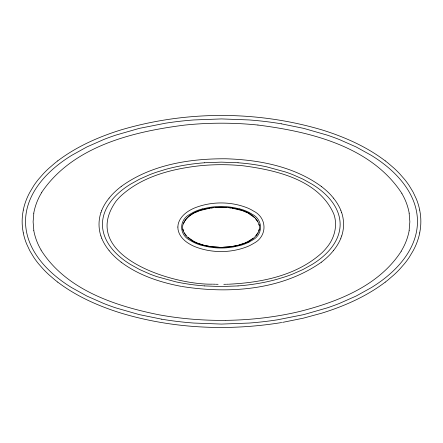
<?xml version="1.0" encoding="UTF-8"?>
<svg xmlns="http://www.w3.org/2000/svg" width="443" height="443" viewBox="0 0 443 443"><rect width="100%" height="100%" fill="white"/><g stroke="black" fill="none" stroke-linecap="round" stroke-linejoin="round"><path stroke-width="0.66" d="M33.823 213.199L33.109 221.782L33.823 230.36M409.138 230.36L409.853 221.782L409.138 213.199M23.302 210.065L22.665 213.847A57.402 57.402 0 0 0 22.659 229.153L23.302 232.935M419.698 232.935L420.335 229.153A57.402 57.402 0 0 0 420.341 213.847L419.698 210.065M258.706 230.953L259.194 229.109M100.932 212.74L101.729 210.525M341.653 235.936L340.855 238.157M183.441 223.66C185.263 218.825 189.598 215.508 194.012 213.144M41.697 192.351C72.879 146.179 132.933 131.604 185.013 125.053A354.638 354.638 0 0 1 221.478 123.193A354.638 354.638 0 0 1 257.942 125.048M401.264 251.209C378.953 285.824 337.771 301.855 299.468 311.529C275.302 317.254 250.483 320.051 225.659 320.35M257.87 232.819L255.866 235.593M109.061 198.126L111.957 194.782A74.014 74.014 0 0 1 121.166 186.52M333.524 250.555L330.628 253.9A74.014 74.014 0 0 1 321.419 262.162M57.762 160.859C75.116 147.685 95.134 138.449 115.723 131.599A272.583 272.583 0 0 1 121.21 129.849C186.16 110.65 256.84 110.65 321.79 129.849A272.766 272.766 0 0 1 327.277 131.599C347.866 138.449 367.884 147.685 385.238 160.859M121.155 186.503C151.124 164.658 189.731 158.528 226.013 158.782C259.26 159.818 294.086 166.468 321.43 186.503M321.43 262.178C281.421 290.359 228.654 293.958 181.674 286.444M385.238 282.141C367.884 295.315 347.866 304.551 327.277 311.401A272.583 272.583 0 0 1 321.79 313.151L303.283 318.179L282.606 322.382M253.108 238.268L248.135 241.474M248.994 241.175C254.659 238.245 260.689 232.342 259.399 225.371C254.498 210.259 234.746 207.623 221.074 207.147C207.407 207.623 187.655 210.259 182.749 225.371C181.497 232.06 187.062 237.836 192.478 240.793M248.866 242.16L251.53 240.66A32.516 32.516 0 0 0 252.106 240.294C263.303 234.823 263.292 219.667 252.095 214.202A32.533 32.533 0 0 0 251.519 213.836L248.855 212.335M194.599 212.867L199.494 210.785M245.195 242.858L247.548 241.751M244.564 243.102L238.655 245.101M200.131 210.541L209.949 208.155M202.512 208.83L199.61 209.711A46.77 46.77 0 0 0 193.286 212.33L190.628 213.842A32.516 32.516 0 0 0 190.053 214.207C178.856 219.678 178.861 234.834 190.058 240.3A32.533 32.533 0 0 0 190.634 240.665L193.298 242.166A46.792 46.792 0 0 0 199.621 244.78L202.523 245.677M239.646 245.671L242.548 244.785A46.77 46.77 0 0 0 248.872 242.171M238.074 245.239L232.198 246.458M233.461 246.38L221.074 247.449L208.686 246.38M281.659 322.537C228.394 331.181 172.991 328.712 121.21 313.151A272.766 272.766 0 0 1 115.723 311.401C95.134 304.551 75.116 295.315 57.762 282.141M211.139 207.972L213.515 207.684M228.632 246.934L231.606 246.563M204.544 162.758L221.29 162.132L238.029 162.753M215.287 207.523L226.866 207.523M228.04 247.006L223.139 247.288M238.041 285.923L221.29 286.543L204.555 285.923M229.275 284.173C262.129 282.568 297.131 275.413 322.122 252.648A56.444 56.444 0 0 0 326.458 247.903C334.332 238.771 338.02 225.542 333.773 213.969C318.91 179.969 276.692 170.25 243.401 165.826A215.459 215.459 0 0 0 199.156 165.837C171.098 169.038 141.633 176.652 120.441 196.365A56.444 56.444 0 0 0 116.099 201.111C77.459 255.589 172.831 285.198 212.634 284.151M228.627 284.201L226.373 284.262M225.731 284.279L223.815 284.306M225.398 320.355C203.049 320.588 180.666 318.788 158.683 314.735C114.815 305.853 66.223 289.827 41.022 250.057M218.106 284.301L216.184 284.262M219.014 247.288L214.107 247.006M215.542 284.245L213.282 284.173M257.942 125.053C310.338 131.682 371.234 146.384 401.934 193.502M228.632 207.684L231.013 207.972M210.541 246.563L213.515 246.934M281.222 123.802L303.682 128.376L327.183 135.115A250.018 250.018 0 0 1 339.2 139.479L356.161 146.971L371.422 155.432A159.89 159.89 0 0 1 374.257 157.237C396.308 171.391 417.384 193.724 417.483 221.5C417.384 249.259 396.33 271.587 374.291 285.741A159.801 159.801 0 0 1 371.461 287.546L356.211 296.002L339.26 303.494A249.891 249.891 0 0 1 327.239 307.868L303.732 314.613L277.495 319.802A356.189 356.189 0 0 1 249.116 323.052L221.5 324.077L193.896 323.058A354.389 354.389 0 0 1 161.778 319.209M161.778 319.198L139.318 314.624L115.817 307.885A250.018 250.018 0 0 1 103.8 303.521L86.839 296.029L71.578 287.568A159.89 159.89 0 0 1 68.743 285.763C46.692 271.609 25.616 249.276 25.517 221.5C25.616 193.741 46.67 171.413 68.709 157.259A159.801 159.801 0 0 1 71.539 155.454L86.789 146.998L103.74 139.506A249.891 249.891 0 0 1 115.761 135.132L139.268 128.387L165.505 123.198A356.189 356.189 0 0 1 193.884 119.948L221.5 118.923L249.104 119.942A354.389 354.389 0 0 1 281.222 123.791M232.198 208.155L242.016 210.541M209.949 246.458L204.079 245.239M181.093 286.339C159.868 282.296 138.593 275.297 121.155 262.178M239.635 208.825L242.537 209.711A46.792 46.792 0 0 1 248.861 212.324M203.498 245.101L197.589 243.102M242.653 210.785L247.548 212.867M194.599 241.751L196.952 242.858M248.135 213.144L254.581 217.668M194.012 241.474L188.059 237.387M255.467 218.565L257.87 221.793M186.281 235.593L184.277 232.819M333.524 198.126L330.628 194.782A74.009 74.009 0 0 0 321.419 186.52M109.061 250.555L111.957 253.9A74.014 74.014 0 0 0 121.166 262.162M340.855 210.525L341.653 212.74M101.729 238.157L100.932 235.936M258.867 224.274L259.194 225.509M182.959 229.109L183.441 230.953M202.551 208.969A70.177 70.177 0 0 1 239.597 208.963M239.608 245.533A70.177 70.177 0 0 1 202.562 245.538M249.055 241.285A51.776 51.776 0 0 1 233.444 246.258M208.708 246.247A51.338 51.338 0 0 1 192.406 240.926M333.485 198.159A48.652 48.652 0 0 1 340.911 210.497M341.719 212.723A37.456 37.456 0 0 1 341.719 235.958M340.911 238.184A48.652 48.652 0 0 1 333.485 250.522M109.1 250.522A48.652 48.652 0 0 1 101.674 238.184M100.866 235.958A37.456 37.456 0 0 1 100.866 212.723M101.674 210.497A48.652 48.652 0 0 1 109.1 198.159M238.029 162.775A209.943 209.943 0 0 1 266.614 166.812L285.381 171.956A151.611 151.611 0 0 1 292.668 174.603L302.951 179.144L312.204 184.277A96.962 96.962 0 0 1 313.926 185.368C327.299 193.951 340.074 207.496 340.141 224.341C340.08 241.175 327.311 254.714 313.949 263.297A96.906 96.906 0 0 1 312.232 264.388L302.984 269.521L292.701 274.062A151.539 151.539 0 0 1 285.414 276.714L276.742 279.361A179.614 179.614 0 0 1 271.16 280.807L266.636 281.842A209.927 209.927 0 0 1 238.041 285.901M204.555 285.901A209.943 209.943 0 0 1 175.971 281.87L157.204 276.725A151.611 151.611 0 0 1 149.917 274.079L139.628 269.532L130.375 264.405A96.962 96.962 0 0 1 128.658 263.308C115.285 254.731 102.505 241.186 102.444 224.341C102.505 207.507 115.274 193.968 128.636 185.384A96.906 96.906 0 0 1 130.353 184.288L139.6 179.16L149.878 174.614A151.539 151.539 0 0 1 157.171 171.967L165.837 169.32A179.614 179.614 0 0 1 171.424 167.875L175.949 166.839A209.927 209.927 0 0 1 204.544 162.775M385.238 160.859A134.34 134.34 0 0 1 388.251 163.234L394.065 168.24A110.517 110.517 0 0 1 399.536 173.617L404.592 179.387A87.221 87.221 0 0 1 409.155 185.556L413.12 192.118L416.381 199.062A62.524 62.524 0 0 1 419.709 210.065M419.737 232.94A64.301 64.301 0 0 1 413.075 250.854L409.155 257.444A87.216 87.216 0 0 1 404.592 263.607L399.531 269.377A110.506 110.506 0 0 1 394.06 274.754L388.251 279.766A134.312 134.312 0 0 1 385.238 282.141M57.762 282.141A134.34 134.34 0 0 1 54.749 279.766L48.935 274.76A110.517 110.517 0 0 1 43.464 269.383L38.408 263.613A87.221 87.221 0 0 1 33.845 257.444L29.88 250.882L26.619 243.938A62.524 62.524 0 0 1 23.291 232.935M23.263 210.06A64.301 64.301 0 0 1 29.925 192.146L33.845 185.556A87.216 87.216 0 0 1 38.408 179.393L43.469 173.623A110.506 110.506 0 0 1 48.94 168.246L54.749 163.234A134.312 134.312 0 0 1 57.762 160.859M401.867 193.541A59.268 59.268 0 0 1 409.21 213.188M409.221 230.377A59.567 59.567 0 0 1 401.181 251.153M41.094 250.018A59.268 59.268 0 0 1 33.746 230.371M33.74 213.188A59.567 59.567 0 0 1 41.78 192.406M177.864 227.037C177.748 234.092 182.92 239.929 188.629 243.445A42.511 42.511 0 0 0 194.638 246.546C211.355 253.241 230.797 253.219 247.521 246.557A42.495 42.495 0 0 0 253.534 243.456C267.434 236.573 267.539 217.978 253.523 211.056A42.511 42.511 0 0 0 247.521 207.955C230.803 201.26 211.355 201.283 194.632 207.944A42.495 42.495 0 0 0 188.624 211.045C183.053 214.523 177.953 220.138 177.864 227.037"/></g></svg>
